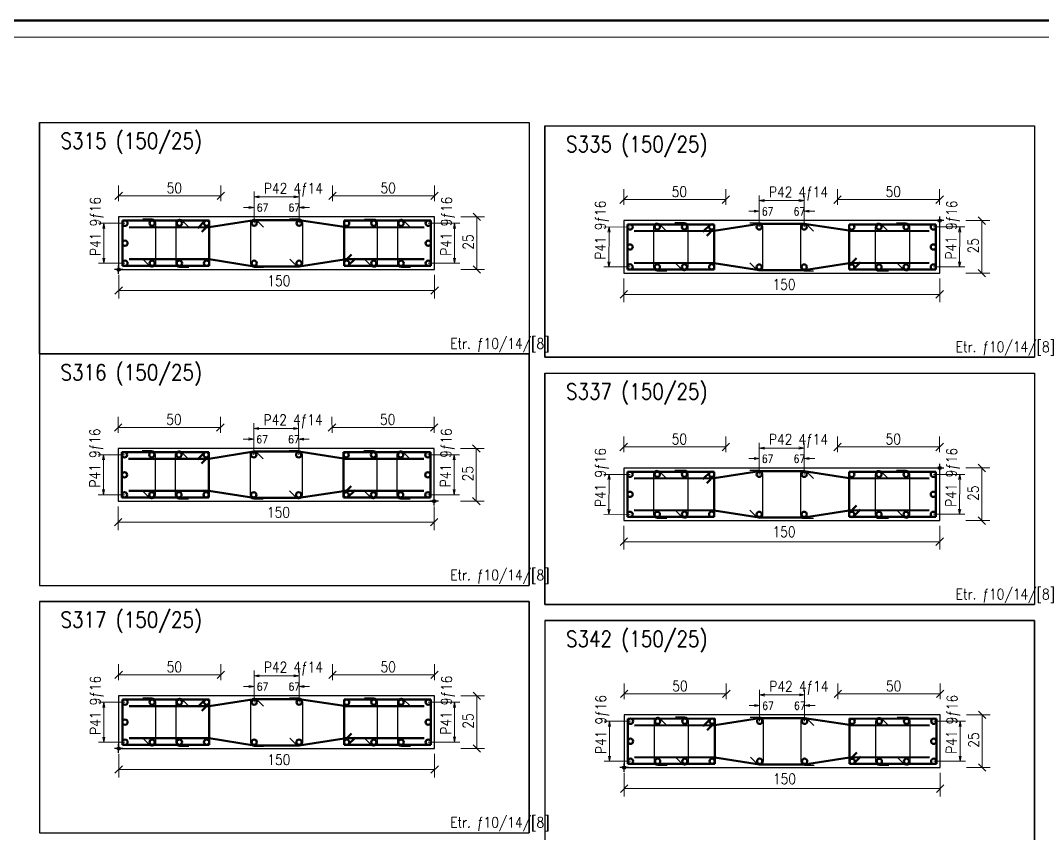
# Model space of a CAD drawing. Header units: millimetres. Extents: x 2394 to 8097, y 408 to 7762.
# Drawn here: x 4065 to 6006, y 6217 to 7762 of the extents above; entities that cross this region are included whole.
import ezdxf

# ---------------------------------------------------------------- set-up
doc = ezdxf.new("R2010")
doc.units = ezdxf.units.MM
for name, color, linetype, lineweight in [('COLUMN_DET3', 2, 'Continuous', 30), ('COLUMN_DET4', 4, 'Continuous', 50), ('DETAIL', 8, 'Continuous', 30), ('DIM_LAY', 8, 'Continuous', 20), ('REBAR2', 1, 'Continuous', 20), ('REBAR3', 2, 'Continuous', 30), ('TABLE2', 1, 'Continuous', 20), ('TABLE4', 3, 'Continuous', 50), ('TIE_BAR', 6, 'Continuous', 30)]:
    doc.layers.add(name, color=color, linetype=linetype, lineweight=lineweight)
doc.layers.add('Kolon', color=7, linetype='Continuous')
doc.styles.add('stastyle', font='')
doc.styles.get('stastyle').set_extended_font_data('RomanSTA')

msp = doc.modelspace()

# ---------------------------------------------------------------- linework, layer by layer
at = {"layer": 'COLUMN_DET3', "color": 2}
for p, q in [((4251.74, 7388.59), (4251.74, 7288.59)), ((4851.75, 7388.59), (4251.74, 7388.59)), ((4851.75, 7288.59), (4851.75, 7388.59)), ((5210.94, 7381.48), (5210.94, 7281.48)), ((5810.95, 7381.48), (5210.94, 7381.48)), ((5818.95, 7381.48), (5802.95, 7381.48)), ((5810.95, 7373.48), (5810.95, 7389.48)), ((5810.95, 7281.48), (5810.95, 7381.48)), ((4259.75, 7288.59), (4243.75, 7288.59)), ((4251.74, 7288.59), (4851.75, 7288.59)), ((4251.75, 7280.59), (4251.75, 7296.59)), ((5210.94, 7281.48), (5810.95, 7281.48)), ((4250.95, 6948.59), (4250.95, 6848.59)), ((4850.95, 6948.59), (4250.95, 6948.59)), ((4850.95, 6848.59), (4850.95, 6948.59)), ((5210.94, 6911.48), (5210.94, 6811.48)), ((5810.95, 6911.48), (5210.94, 6911.48)), ((5818.95, 6911.48), (5802.95, 6911.48)), ((5810.95, 6903.48), (5810.95, 6919.48)), ((5810.95, 6811.48), (5810.95, 6911.48)), ((4850.95, 6840.59), (4850.95, 6856.59)), ((4250.95, 6848.59), (4850.95, 6848.59)), ((4858.95, 6848.59), (4842.95, 6848.59)), ((5210.94, 6811.48), (5810.95, 6811.48)), ((4251.75, 6478.59), (4251.75, 6378.59)), ((4851.75, 6478.59), (4251.75, 6478.59)), ((4851.75, 6378.59), (4851.75, 6478.59)), ((5211.74, 6442.28), (5211.74, 6342.28)), ((5811.74, 6442.28), (5211.74, 6442.28)), ((5811.74, 6342.28), (5811.74, 6442.28)), ((4251.75, 6370.59), (4251.75, 6386.59)), ((4259.75, 6378.59), (4243.75, 6378.59)), ((4251.75, 6378.59), (4851.75, 6378.59)), ((5211.75, 6334.28), (5211.75, 6350.28)), ((5219.75, 6342.28), (5203.75, 6342.28)), ((5211.74, 6342.28), (5811.74, 6342.28))]:
    msp.add_line(p, q, dxfattribs=at)
for centre in [(5810.95, 7381.48), (4251.75, 7288.59), (5810.95, 6911.48), (4850.95, 6848.59), (4251.75, 6378.59), (5211.75, 6342.28)]:
    msp.add_circle(centre, 3, dxfattribs=at)
at = {"layer": 'COLUMN_DET4', "color": 4}
for p, q in [((4258.82, 7381.53), (4423.75, 7381.59)), ((4258.82, 7381.53), (4258.83, 7295.65)), ((4416.25, 7381.59), (4402.1, 7367.45)), ((4423.75, 7381.59), (4423.75, 7295.59)), ((4423.76, 7369.09), (4509.07, 7382.59)), ((4509.07, 7382.59), (4594.41, 7382.59)), ((4594.41, 7382.59), (4679.76, 7369.59)), ((4679.75, 7381.59), (4679.75, 7295.59)), ((4844.68, 7381.52), (4679.75, 7381.59)), ((4844.68, 7381.52), (4844.67, 7295.66)), ((4271.55, 7368.8), (4423.76, 7369.09)), ((4423.75, 7374.09), (4409.6, 7359.95)), ((4679.76, 7369.09), (4831.95, 7368.79)), ((5218.02, 7374.41), (5382.94, 7374.48)), ((5218.02, 7374.41), (5218.03, 7288.54)), ((5230.75, 7361.69), (5382.95, 7361.98)), ((5375.45, 7374.48), (5361.3, 7360.34)), ((5382.94, 7366.98), (5368.8, 7352.84)), ((5382.94, 7374.48), (5382.94, 7288.48)), ((5382.95, 7361.98), (5468.27, 7375.48)), ((5468.27, 7375.48), (5553.61, 7375.48)), ((5553.61, 7375.48), (5638.95, 7362.48)), ((5638.95, 7374.48), (5638.95, 7288.48)), ((5803.88, 7374.41), (5638.95, 7374.48)), ((5638.95, 7361.98), (5791.15, 7361.68)), ((5803.88, 7374.41), (5803.87, 7288.55)), ((4271.59, 7308.35), (4423.72, 7308.09)), ((4423.72, 7308.09), (4509.07, 7294.59)), ((4594.41, 7294.59), (4679.72, 7307.59)), ((4679.72, 7308.09), (4831.95, 7308.39)), ((4679.75, 7303.09), (4693.89, 7317.24)), ((4687.25, 7295.59), (4701.39, 7309.73)), ((5230.79, 7301.24), (5382.91, 7300.98)), ((5382.91, 7300.98), (5468.27, 7287.48)), ((5553.61, 7287.48), (5638.92, 7300.48)), ((5638.92, 7300.98), (5791.15, 7301.28)), ((5638.95, 7295.98), (5653.09, 7310.13)), ((5646.44, 7288.48), (5660.59, 7302.63)), ((4258.83, 7295.65), (4423.75, 7295.59)), ((4509.07, 7294.59), (4594.41, 7294.59)), ((4844.67, 7295.66), (4679.75, 7295.59)), ((5218.03, 7288.54), (5382.94, 7288.48)), ((5468.27, 7287.48), (5553.61, 7287.48)), ((5803.87, 7288.55), (5638.95, 7288.48)), ((4258.02, 6941.52), (4422.95, 6941.59)), ((4258.02, 6941.52), (4258.03, 6855.65)), ((4415.45, 6941.59), (4401.3, 6927.45)), ((4422.95, 6934.09), (4408.8, 6919.95)), ((4422.95, 6929.09), (4508.27, 6942.59)), ((4422.95, 6941.59), (4422.95, 6855.59)), ((4508.27, 6942.59), (4593.61, 6942.59)), ((4593.61, 6942.59), (4678.95, 6929.59)), ((4678.94, 6941.59), (4678.94, 6855.59)), ((4843.88, 6941.52), (4678.94, 6941.59)), ((4843.88, 6941.52), (4843.87, 6855.66)), ((4270.75, 6928.8), (4422.95, 6929.09)), ((4678.95, 6929.09), (4831.15, 6928.79)), ((5218.02, 6904.42), (5382.94, 6904.48)), ((5218.02, 6904.42), (5218.03, 6818.54)), ((5230.75, 6891.69), (5382.95, 6891.98)), ((5375.45, 6904.48), (5361.3, 6890.34)), ((5382.94, 6896.98), (5368.8, 6882.84)), ((5382.94, 6904.48), (5382.94, 6818.48)), ((5382.95, 6891.98), (5468.27, 6905.48)), ((5468.27, 6905.48), (5553.61, 6905.48)), ((5553.61, 6905.48), (5638.95, 6892.48)), ((5638.95, 6904.48), (5638.95, 6818.48)), ((5803.88, 6904.41), (5638.95, 6904.48)), ((5638.95, 6891.98), (5791.15, 6891.68)), ((5803.88, 6904.41), (5803.87, 6818.56)), ((4678.94, 6863.09), (4693.09, 6877.23)), ((4258.03, 6855.65), (4422.95, 6855.59)), ((4270.79, 6868.35), (4422.92, 6868.09)), ((4422.92, 6868.09), (4508.27, 6854.59)), ((4508.27, 6854.59), (4593.61, 6854.59)), ((4593.61, 6854.59), (4678.92, 6867.59)), ((4678.91, 6868.09), (4831.15, 6868.39)), ((4843.87, 6855.66), (4678.94, 6855.59)), ((4686.44, 6855.59), (4700.59, 6869.73)), ((5638.95, 6825.98), (5653.09, 6840.13)), ((5218.03, 6818.54), (5382.94, 6818.48)), ((5230.79, 6831.24), (5382.91, 6830.98)), ((5382.91, 6830.98), (5468.27, 6817.48)), ((5468.27, 6817.48), (5553.61, 6817.48)), ((5553.61, 6817.48), (5638.92, 6830.48)), ((5638.92, 6830.98), (5791.15, 6831.28)), ((5803.87, 6818.56), (5638.95, 6818.48)), ((5646.44, 6818.48), (5660.59, 6832.63)), ((4258.82, 6471.52), (4423.75, 6471.59)), ((4258.82, 6471.52), (4258.83, 6385.65)), ((4416.25, 6471.59), (4402.1, 6457.45)), ((4423.75, 6464.09), (4409.6, 6449.95)), ((4423.75, 6471.59), (4423.75, 6385.59)), ((4423.76, 6459.09), (4509.07, 6472.59)), ((4509.07, 6472.59), (4594.41, 6472.59)), ((4594.41, 6472.59), (4679.76, 6459.59)), ((4679.75, 6471.59), (4679.75, 6385.59)), ((4844.68, 6471.52), (4679.75, 6471.59)), ((4844.68, 6471.52), (4844.68, 6385.66)), ((4271.55, 6458.8), (4423.76, 6459.09)), ((4679.76, 6459.09), (4831.95, 6458.79)), ((5218.82, 6435.22), (5383.74, 6435.28)), ((5218.82, 6435.22), (5218.83, 6349.34)), ((5376.25, 6435.28), (5362.1, 6421.14)), ((5383.74, 6427.78), (5369.6, 6413.64)), ((5383.74, 6435.28), (5383.74, 6349.28)), ((5383.75, 6422.78), (5469.07, 6436.28)), ((5469.07, 6436.28), (5554.41, 6436.28)), ((5554.41, 6436.28), (5639.76, 6423.28)), ((5639.75, 6435.28), (5639.75, 6349.28)), ((5804.67, 6435.21), (5639.75, 6435.28)), ((5804.67, 6435.21), (5804.67, 6349.35)), ((4679.75, 6393.09), (4693.89, 6407.23)), ((5231.55, 6422.49), (5383.75, 6422.78)), ((5639.76, 6422.78), (5791.95, 6422.48)), ((4271.59, 6398.35), (4423.72, 6398.09)), ((4423.72, 6398.09), (4509.07, 6384.59)), ((4594.41, 6384.59), (4679.72, 6397.59)), ((4679.72, 6398.09), (4831.95, 6398.39)), ((4687.25, 6385.59), (4701.39, 6399.73)), ((4258.83, 6385.65), (4423.75, 6385.59)), ((4509.07, 6384.59), (4594.41, 6384.59)), ((4844.68, 6385.66), (4679.75, 6385.59)), ((5639.75, 6356.78), (5653.89, 6370.93)), ((5218.83, 6349.34), (5383.74, 6349.28)), ((5231.59, 6362.04), (5383.71, 6361.78)), ((5383.71, 6361.78), (5469.07, 6348.28)), ((5469.07, 6348.28), (5554.41, 6348.28)), ((5554.41, 6348.28), (5639.72, 6361.28)), ((5639.72, 6361.78), (5791.94, 6362.08)), ((5804.67, 6349.35), (5639.75, 6349.28)), ((5647.25, 6349.28), (5661.39, 6363.43))]:
    msp.add_line(p, q, dxfattribs=at)
for centre in [(4263.77, 7376.57), (4315.43, 7376.61), (4367.1, 7376.66), (4418.77, 7376.7), (4509.09, 7376.59), (4594.42, 7376.59), (4684.73, 7376.44), (4736.4, 7376.49), (4788.06, 7376.53), (4839.73, 7376.57), (5222.97, 7369.46), (5274.63, 7369.51), (5326.3, 7369.55), (5377.97, 7369.59), (5468.29, 7369.48), (5553.62, 7369.48), (5643.93, 7369.33), (5695.6, 7369.38), (5747.26, 7369.42), (5798.93, 7369.46), (4263.76, 7338.6), (4839.73, 7338.59), (5222.96, 7331.49), (5798.93, 7331.48), (4263.76, 7300.62), (4315.43, 7300.66), (4367.09, 7300.7), (4418.76, 7300.74), (4509.07, 7300.59), (4594.4, 7300.59), (4684.72, 7300.49), (4736.39, 7300.53), (4788.06, 7300.57), (4839.72, 7300.61), (5222.96, 7293.51), (5274.63, 7293.55), (5326.29, 7293.59), (5377.96, 7293.63), (5468.27, 7293.48), (5553.6, 7293.48), (5643.92, 7293.38), (5695.59, 7293.42), (5747.26, 7293.46), (5798.92, 7293.5), (4262.97, 6936.57), (4314.64, 6936.61), (4366.3, 6936.66), (4417.97, 6936.7), (4508.29, 6936.59), (4593.62, 6936.59), (4683.93, 6936.44), (4735.6, 6936.48), (4787.26, 6936.53), (4838.93, 6936.57), (4262.96, 6898.6), (4838.93, 6898.59), (5222.97, 6899.47), (5274.63, 6899.51), (5326.3, 6899.55), (5377.97, 6899.59), (5468.29, 6899.48), (5553.62, 6899.48), (5643.93, 6899.34), (5695.6, 6899.38), (5747.26, 6899.42), (5798.93, 6899.46), (4262.96, 6860.62), (4314.63, 6860.66), (4366.29, 6860.7), (4417.96, 6860.74), (4508.27, 6860.59), (4593.6, 6860.59), (4683.92, 6860.49), (4735.59, 6860.53), (4787.26, 6860.57), (4838.92, 6860.61), (5222.96, 6861.49), (5798.93, 6861.48), (5222.96, 6823.51), (5274.63, 6823.55), (5326.29, 6823.59), (5377.96, 6823.63), (5468.27, 6823.48), (5553.6, 6823.48), (5643.92, 6823.38), (5695.59, 6823.42), (5747.26, 6823.46), (5798.92, 6823.5), (4263.77, 6466.57), (4315.44, 6466.61), (4367.1, 6466.66), (4418.77, 6466.7), (4509.09, 6466.59), (4594.42, 6466.59), (4684.73, 6466.44), (4736.4, 6466.48), (4788.06, 6466.53), (4839.73, 6466.57), (4263.77, 6428.6), (4839.73, 6428.59), (5223.77, 6430.26), (5275.43, 6430.31), (5327.1, 6430.35), (5378.77, 6430.39), (5469.09, 6430.28), (5554.42, 6430.28), (5644.73, 6430.13), (5696.39, 6430.18), (5748.06, 6430.22), (5799.73, 6430.26), (4263.76, 6390.62), (4315.43, 6390.66), (4367.1, 6390.7), (4418.76, 6390.74), (4509.07, 6390.59), (4594.4, 6390.59), (4684.72, 6390.49), (4736.39, 6390.53), (4788.06, 6390.57), (4839.72, 6390.61), (5223.76, 6392.29), (5799.72, 6392.28), (5223.76, 6354.31), (5275.43, 6354.35), (5327.09, 6354.39), (5378.76, 6354.43), (5469.07, 6354.28), (5554.4, 6354.28), (5644.72, 6354.18), (5696.39, 6354.22), (5748.05, 6354.26), (5799.72, 6354.3)]:
    msp.add_circle(centre, 5, dxfattribs=at)
at = {"layer": 'DETAIL'}
for p, q in [((4101.35, 7568.19), (5031.35, 7568.19)), ((4101.35, 7568.19), (4101.35, 7128.19)), ((5031.35, 7568.19), (5031.35, 7128.19)), ((5061.35, 7561.88), (5991.35, 7561.88)), ((5061.35, 7561.88), (5061.35, 7121.88)), ((5061.35, 7561.88), (5991.35, 7561.88)), ((5061.35, 7561.88), (5061.35, 7121.88)), ((5991.35, 7561.88), (5991.35, 7121.88)), ((5991.35, 7561.88), (5991.35, 7121.88)), ((4101.35, 7128.19), (5031.35, 7128.19)), ((4101.35, 7128.19), (5031.35, 7128.19)), ((4101.35, 7128.19), (4101.35, 6688.19)), ((5031.35, 7128.19), (5031.35, 6688.19)), ((5061.35, 7121.88), (5991.35, 7121.88)), ((5061.35, 7091.88), (5991.35, 7091.88)), ((5061.35, 7091.88), (5061.35, 6651.88)), ((5991.35, 7091.88), (5991.35, 6651.88)), ((4101.35, 6688.19), (5031.35, 6688.19)), ((4101.35, 6658.19), (5031.35, 6658.19)), ((4101.35, 6658.19), (4101.35, 6218.19)), ((5031.35, 6658.19), (5031.35, 6218.19)), ((5061.35, 6651.88), (5991.35, 6651.88)), ((5061.35, 6621.88), (5991.35, 6621.88)), ((5061.35, 6621.88), (5061.35, 6181.88)), ((5991.35, 6621.88), (5991.35, 6181.88)), ((4101.35, 6218.19), (5031.35, 6218.19))]:
    msp.add_line(p, q, dxfattribs=at)
at = {"layer": 'DIM_LAY', "color": 8}
for p, q in [((4244.65, 7421.51), (4258.77, 7435.68)), ((4251.72, 7418.59), (4251.7, 7448.59)), ((4438.65, 7421.51), (4452.77, 7435.68)), ((4445.72, 7418.59), (4445.71, 7448.59)), ((4650.65, 7421.51), (4664.77, 7435.68)), ((4657.72, 7418.59), (4657.71, 7448.59)), ((4844.65, 7421.51), (4858.77, 7435.68)), ((4851.72, 7418.59), (4851.71, 7448.59)), ((5210.92, 7411.48), (5210.9, 7441.48)), ((5404.92, 7411.48), (5404.9, 7441.48)), ((5616.92, 7411.48), (5616.9, 7441.48)), ((5810.92, 7411.48), (5810.9, 7441.48)), ((4251.71, 7428.59), (4445.71, 7428.59)), ((4657.71, 7428.59), (4851.71, 7428.59)), ((5203.85, 7414.4), (5217.97, 7428.57)), ((5210.91, 7421.48), (5404.91, 7421.48)), ((5397.85, 7414.4), (5411.97, 7428.57)), ((5609.85, 7414.4), (5623.97, 7428.57)), ((5616.91, 7421.48), (5810.91, 7421.48)), ((5803.85, 7414.4), (5817.97, 7428.57)), ((4250.92, 6978.59), (4250.9, 7008.59)), ((4444.92, 6978.59), (4444.9, 7008.59)), ((4656.92, 6978.59), (4656.9, 7008.59)), ((4850.92, 6978.59), (4850.91, 7008.59)), ((4243.85, 6981.51), (4257.97, 6995.68)), ((4250.91, 6988.59), (4444.91, 6988.59)), ((4437.85, 6981.51), (4451.97, 6995.68)), ((4649.85, 6981.51), (4663.97, 6995.68)), ((4656.91, 6988.59), (4850.91, 6988.59)), ((4843.85, 6981.51), (4857.97, 6995.68)), ((5210.92, 6941.48), (5210.9, 6971.48)), ((5404.92, 6941.48), (5404.9, 6971.48)), ((5616.92, 6941.48), (5616.9, 6971.48)), ((5810.92, 6941.48), (5810.9, 6971.48)), ((5203.85, 6944.4), (5217.97, 6958.57)), ((5210.91, 6951.48), (5404.91, 6951.48)), ((5397.85, 6944.4), (5411.97, 6958.57)), ((5609.85, 6944.4), (5623.97, 6958.57)), ((5616.91, 6951.48), (5810.91, 6951.48)), ((5803.85, 6944.4), (5817.97, 6958.57)), ((4244.65, 6511.51), (4258.77, 6525.68)), ((4251.72, 6508.59), (4251.71, 6538.59)), ((4438.65, 6511.51), (4452.77, 6525.68)), ((4445.72, 6508.59), (4445.71, 6538.59)), ((4650.65, 6511.51), (4664.77, 6525.68)), ((4657.72, 6508.59), (4657.71, 6538.59)), ((4844.65, 6511.51), (4858.77, 6525.68)), ((4851.72, 6508.59), (4851.71, 6538.59)), ((4251.71, 6518.59), (4445.71, 6518.59)), ((4657.71, 6518.59), (4851.71, 6518.59)), ((5204.65, 6475.2), (5218.77, 6489.37)), ((5211.72, 6472.28), (5211.7, 6502.28)), ((5398.65, 6475.2), (5412.77, 6489.37)), ((5405.72, 6472.28), (5405.7, 6502.28)), ((5610.65, 6475.2), (5624.77, 6489.37)), ((5617.72, 6472.28), (5617.71, 6502.28)), ((5804.65, 6475.2), (5818.77, 6489.37)), ((5811.72, 6472.28), (5811.7, 6502.28)), ((5211.71, 6482.28), (5405.71, 6482.28)), ((5617.71, 6482.28), (5811.71, 6482.28))]:
    msp.add_line(p, q, dxfattribs=at)
at = {"layer": 'DIM_LAY'}
for p, q in [((4938.82, 7381.59), (4924.69, 7395.74)), ((4946.75, 7388.66), (4901.75, 7388.66)), ((4931.75, 7288.66), (4931.75, 7388.66)), ((5905.95, 7381.55), (5860.95, 7381.55)), ((5898.02, 7374.48), (5883.89, 7388.63)), ((5890.95, 7281.55), (5890.95, 7381.55)), ((4946.75, 7288.66), (4901.75, 7288.66)), ((4938.82, 7281.59), (4924.69, 7295.74)), ((5905.95, 7281.55), (5860.95, 7281.55)), ((5898.02, 7274.48), (5883.89, 7288.63)), ((4251.78, 7233.59), (4251.78, 7278.59)), ((4851.78, 7233.59), (4851.78, 7278.59)), ((5210.98, 7226.48), (5210.98, 7271.48)), ((5810.98, 7226.48), (5810.98, 7271.48)), ((4244.71, 7241.52), (4258.86, 7255.65)), ((4251.78, 7248.59), (4851.78, 7248.59)), ((4844.71, 7241.52), (4858.86, 7255.65)), ((5203.91, 7234.41), (5218.06, 7248.54)), ((5210.98, 7241.48), (5810.98, 7241.48)), ((5803.91, 7234.41), (5818.06, 7248.54)), ((4938.02, 6941.59), (4923.89, 6955.74)), ((4945.95, 6948.66), (4900.95, 6948.66)), ((4930.95, 6848.66), (4930.95, 6948.66)), ((5905.95, 6911.55), (5860.95, 6911.55)), ((5898.02, 6904.48), (5883.89, 6918.63)), ((5890.95, 6811.55), (5890.95, 6911.55)), ((4938.02, 6841.59), (4923.89, 6855.74)), ((4250.98, 6793.59), (4250.98, 6838.59)), ((4850.98, 6793.59), (4850.98, 6838.59)), ((4945.95, 6848.66), (4900.95, 6848.66)), ((4243.91, 6801.52), (4258.06, 6815.65)), ((4843.91, 6801.52), (4858.06, 6815.65)), ((5898.02, 6804.48), (5883.89, 6818.63)), ((4250.98, 6808.59), (4850.98, 6808.59)), ((5210.98, 6756.48), (5210.98, 6801.48)), ((5810.98, 6756.48), (5810.98, 6801.48)), ((5905.95, 6811.55), (5860.95, 6811.55)), ((5203.91, 6764.41), (5218.06, 6778.54)), ((5803.91, 6764.41), (5818.06, 6778.54)), ((5210.98, 6771.48), (5810.98, 6771.48)), ((4938.82, 6471.59), (4924.69, 6485.74)), ((4946.75, 6478.66), (4901.75, 6478.66)), ((4931.75, 6378.66), (4931.75, 6478.66)), ((5898.82, 6435.28), (5884.69, 6449.43)), ((5906.74, 6442.35), (5861.74, 6442.35)), ((5891.74, 6342.35), (5891.74, 6442.35)), ((4251.78, 6323.59), (4251.78, 6368.59)), ((4851.78, 6323.59), (4851.78, 6368.59)), ((4946.75, 6378.66), (4901.75, 6378.66)), ((4938.82, 6371.59), (4924.69, 6385.74)), ((5898.82, 6335.28), (5884.69, 6349.43)), ((4244.71, 6331.52), (4258.87, 6345.65)), ((4251.78, 6338.59), (4851.78, 6338.59)), ((4844.71, 6331.52), (4858.86, 6345.65)), ((5211.78, 6287.28), (5211.78, 6332.28)), ((5811.78, 6287.28), (5811.78, 6332.28)), ((5906.74, 6342.35), (5861.74, 6342.35)), ((5204.71, 6295.21), (5218.86, 6309.34)), ((5804.71, 6295.21), (5818.86, 6309.34)), ((5211.78, 6302.28), (5811.78, 6302.28))]:
    msp.add_line(p, q, dxfattribs=at)
at = {"layer": 'Kolon'}
for points in [[(4101.35, 7568.19), (5031.35, 7568.19), (5031.35, 7128.19), (4101.35, 7128.19)], [(5061.35, 7561.88), (5991.35, 7561.88), (5991.35, 7121.88), (5061.35, 7121.88)], [(5031.35, 7128.19), (4101.35, 7128.19), (4101.35, 6688.19), (5031.35, 6688.19)], [(5061.35, 7091.88), (5991.35, 7091.88), (5991.35, 6651.88), (5061.35, 6651.88)], [(5031.35, 6658.19), (4101.35, 6658.19), (4101.35, 6218.19), (5031.35, 6218.19)], [(5991.35, 6621.88), (5061.35, 6621.88), (5061.35, 6181.88), (5991.35, 6181.88)]]:
    msp.add_lwpolyline(points, close=True, dxfattribs=at)
at = {"layer": 'REBAR2', "color": 1}
for p, q in [((4509.09, 7376.59), (4509.07, 7436.59)), ((4594.42, 7376.59), (4594.4, 7436.59)), ((4509.07, 7426.59), (4518.89, 7428.5)), ((4509.07, 7426.59), (4594.4, 7426.59)), ((4509.07, 7426.59), (4518.87, 7424.6)), ((4594.4, 7426.59), (4584.6, 7428.54)), ((4594.4, 7426.59), (4584.6, 7424.64)), ((5468.29, 7369.48), (5468.26, 7429.48)), ((5468.27, 7419.48), (5478.08, 7421.39)), ((5468.27, 7419.48), (5553.6, 7419.48)), ((5468.27, 7419.48), (5478.07, 7417.49)), ((5553.6, 7419.48), (5543.79, 7421.43)), ((5553.6, 7419.48), (5543.79, 7417.53)), ((5553.62, 7369.48), (5553.6, 7429.48)), ((4509.07, 7406.59), (4489.07, 7406.59)), ((4509.07, 7406.59), (4499.26, 7408.55)), ((4509.07, 7406.59), (4499.26, 7404.64)), ((4594.4, 7406.59), (4604.22, 7408.5)), ((4594.4, 7406.59), (4604.2, 7404.6)), ((4594.4, 7406.59), (4614.4, 7406.59)), ((5468.27, 7399.48), (5448.27, 7399.48)), ((5468.27, 7399.48), (5458.46, 7401.43)), ((5468.27, 7399.48), (5458.46, 7397.53)), ((5553.6, 7399.48), (5563.42, 7401.39)), ((5553.6, 7399.48), (5563.4, 7397.49)), ((5553.6, 7399.48), (5573.6, 7399.48)), ((4263.77, 7376.57), (4213.77, 7376.56)), ((4223.77, 7376.56), (4221.82, 7366.75)), ((4223.76, 7300.6), (4223.77, 7376.56)), ((4223.77, 7376.56), (4225.72, 7366.75)), ((4839.73, 7376.57), (4899.73, 7376.59)), ((4889.73, 7376.59), (4887.74, 7366.79)), ((4889.73, 7376.59), (4889.72, 7300.63)), ((4889.73, 7376.59), (4891.64, 7366.77)), ((5222.97, 7369.46), (5172.97, 7369.44)), ((5182.97, 7369.45), (5181.02, 7359.64)), ((5182.96, 7293.49), (5182.97, 7369.45)), ((5182.97, 7369.45), (5184.92, 7359.64)), ((5798.93, 7369.46), (5858.93, 7369.48)), ((5848.93, 7369.48), (5846.94, 7359.68)), ((5848.93, 7369.48), (5848.92, 7293.52)), ((5848.93, 7369.48), (5850.84, 7359.66)), ((4263.76, 7300.62), (4213.76, 7300.6)), ((4223.76, 7300.6), (4221.85, 7310.42)), ((4223.76, 7300.6), (4225.75, 7310.4)), ((4839.72, 7300.61), (4899.72, 7300.63)), ((4889.72, 7300.63), (4887.77, 7310.44)), ((4889.72, 7300.63), (4891.67, 7310.44)), ((5182.96, 7293.49), (5181.05, 7303.31)), ((5182.96, 7293.49), (5184.95, 7303.29)), ((5848.92, 7293.52), (5846.97, 7303.33)), ((5848.92, 7293.52), (5850.87, 7303.33)), ((5222.96, 7293.51), (5172.96, 7293.49)), ((5798.92, 7293.5), (5858.92, 7293.52)), ((4508.29, 6936.59), (4508.26, 6996.59)), ((4508.27, 6986.59), (4518.08, 6988.5)), ((4593.6, 6986.59), (4583.79, 6988.54)), ((4593.62, 6936.59), (4593.6, 6996.59)), ((4508.27, 6986.59), (4593.6, 6986.59)), ((4508.27, 6986.59), (4518.07, 6984.6)), ((4593.6, 6986.59), (4583.79, 6984.64)), ((4508.27, 6966.59), (4488.27, 6966.59)), ((4508.27, 6966.59), (4498.46, 6968.54)), ((4508.27, 6966.59), (4498.46, 6964.64)), ((4593.6, 6966.59), (4603.42, 6968.5)), ((4593.6, 6966.59), (4603.4, 6964.6)), ((4593.6, 6966.59), (4613.6, 6966.59)), ((5468.29, 6899.48), (5468.26, 6959.48)), ((5468.27, 6949.48), (5478.08, 6951.39)), ((5468.27, 6949.48), (5553.6, 6949.48)), ((5468.27, 6949.48), (5478.07, 6947.49)), ((5553.6, 6949.48), (5543.79, 6951.44)), ((5553.6, 6949.48), (5543.79, 6947.53)), ((5553.62, 6899.48), (5553.6, 6959.48)), ((4262.97, 6936.57), (4212.97, 6936.55)), ((4222.97, 6936.56), (4221.02, 6926.75)), ((4222.96, 6860.6), (4222.97, 6936.56)), ((4222.97, 6936.56), (4224.92, 6926.75)), ((4838.93, 6936.57), (4898.93, 6936.59)), ((4888.93, 6936.59), (4886.94, 6926.79)), ((4888.93, 6936.59), (4888.92, 6860.63)), ((4888.93, 6936.59), (4890.84, 6926.77)), ((5468.27, 6929.48), (5458.46, 6931.44)), ((5553.6, 6929.48), (5563.42, 6931.39)), ((5468.27, 6929.48), (5448.27, 6929.48)), ((5468.27, 6929.48), (5458.46, 6927.53)), ((5553.6, 6929.48), (5563.4, 6927.49)), ((5553.6, 6929.48), (5573.6, 6929.48)), ((5222.97, 6899.47), (5172.97, 6899.45)), ((5182.97, 6899.45), (5181.02, 6889.64)), ((5182.96, 6823.49), (5182.97, 6899.45)), ((5182.97, 6899.45), (5184.92, 6889.64)), ((5798.93, 6899.46), (5858.93, 6899.48)), ((5848.93, 6899.48), (5846.94, 6889.68)), ((5848.93, 6899.48), (5848.92, 6823.52)), ((5848.93, 6899.48), (5850.84, 6889.66)), ((4262.96, 6860.62), (4212.96, 6860.6)), ((4222.96, 6860.6), (4221.05, 6870.42)), ((4222.96, 6860.6), (4224.96, 6870.4)), ((4838.92, 6860.61), (4898.92, 6860.63)), ((4888.92, 6860.63), (4886.97, 6870.44)), ((4888.92, 6860.63), (4890.87, 6870.44)), ((5182.96, 6823.49), (5181.05, 6833.31)), ((5182.96, 6823.49), (5184.95, 6833.29)), ((5848.92, 6823.52), (5846.97, 6833.33)), ((5848.92, 6823.52), (5850.87, 6833.33)), ((5222.96, 6823.51), (5172.96, 6823.49)), ((5798.92, 6823.5), (5858.92, 6823.53)), ((4509.09, 6466.59), (4509.07, 6526.59)), ((4594.42, 6466.59), (4594.4, 6526.59)), ((4509.07, 6516.59), (4518.89, 6518.5)), ((4509.07, 6516.59), (4594.4, 6516.59)), ((4509.07, 6516.59), (4518.87, 6514.6)), ((4594.4, 6516.59), (4584.6, 6518.54)), ((4594.4, 6516.59), (4584.6, 6514.64)), ((4509.07, 6496.59), (4489.07, 6496.59)), ((4509.07, 6496.59), (4499.26, 6498.54)), ((4509.07, 6496.59), (4499.26, 6494.64)), ((4594.4, 6496.59), (4604.22, 6498.5)), ((4594.4, 6496.59), (4604.2, 6494.6)), ((4594.4, 6496.59), (4614.4, 6496.59)), ((5469.09, 6430.28), (5469.06, 6490.28)), ((5554.42, 6430.28), (5554.4, 6490.28)), ((4263.77, 6466.57), (4213.77, 6466.55)), ((4223.77, 6466.56), (4221.82, 6456.75)), ((4223.76, 6390.6), (4223.77, 6466.56)), ((4223.77, 6466.56), (4225.72, 6456.75)), ((4839.73, 6466.57), (4899.73, 6466.59)), ((4889.73, 6466.59), (4887.74, 6456.79)), ((4889.73, 6466.59), (4889.72, 6390.63)), ((4889.73, 6466.59), (4891.64, 6456.77)), ((5469.07, 6480.28), (5478.88, 6482.19)), ((5469.07, 6480.28), (5554.4, 6480.28)), ((5469.07, 6480.28), (5478.87, 6478.29)), ((5554.4, 6480.28), (5544.6, 6482.24)), ((5554.4, 6480.28), (5544.6, 6478.33)), ((5469.07, 6460.28), (5449.07, 6460.28)), ((5469.07, 6460.28), (5459.26, 6462.24)), ((5469.07, 6460.28), (5459.26, 6458.33)), ((5554.4, 6460.28), (5564.22, 6462.19)), ((5554.4, 6460.28), (5564.2, 6458.29)), ((5554.4, 6460.28), (5574.4, 6460.28)), ((5223.77, 6430.26), (5173.77, 6430.25)), ((5183.77, 6430.25), (5181.82, 6420.44)), ((5183.76, 6354.29), (5183.77, 6430.25)), ((5183.77, 6430.25), (5185.72, 6420.44)), ((5799.73, 6430.26), (5859.73, 6430.28)), ((5849.73, 6430.28), (5847.73, 6420.48)), ((5849.73, 6430.28), (5849.72, 6354.32)), ((5849.73, 6430.28), (5851.64, 6420.46)), ((4263.76, 6390.62), (4213.76, 6390.6)), ((4223.76, 6390.6), (4221.85, 6400.42)), ((4223.76, 6390.6), (4225.76, 6400.4)), ((4839.72, 6390.61), (4899.72, 6390.63)), ((4889.72, 6390.63), (4887.77, 6400.44)), ((4889.72, 6390.63), (4891.67, 6400.44)), ((5223.76, 6354.31), (5173.76, 6354.29)), ((5183.76, 6354.29), (5181.85, 6364.11)), ((5183.76, 6354.29), (5185.75, 6364.09)), ((5799.72, 6354.3), (5859.72, 6354.32)), ((5849.72, 6354.32), (5847.77, 6364.13)), ((5849.72, 6354.32), (5851.67, 6364.13))]:
    msp.add_line(p, q, dxfattribs=at)
at = {"layer": 'TABLE2', "color": 1, "linetype": 'Continuous'}
msp.add_lwpolyline([(2425.68, 7729.93), (8065.32, 7729.93), (8065.32, 737.89), (2425.68, 737.89)], close=True, dxfattribs=at)
at = {"layer": 'TABLE4', "color": 3}
msp.add_lwpolyline([(2393.68, 7761.93), (8097.32, 7761.93), (8097.32, 705.89), (2393.68, 705.89)], close=True, dxfattribs=at)
at = {"layer": 'TIE_BAR', "color": 6}
for p, q in [((4315.44, 7384.11), (4297.44, 7384.12)), ((4322.43, 7300.66), (4322.43, 7376.61)), ((4360.1, 7376.66), (4360.09, 7300.7)), ((4372.05, 7381.61), (4384.78, 7368.87)), ((4502.09, 7376.59), (4502.07, 7300.59)), ((4514.04, 7381.54), (4526.77, 7368.81)), ((4594.42, 7384.09), (4576.42, 7384.1)), ((4601.4, 7300.59), (4601.42, 7376.59)), ((4736.4, 7383.98), (4718.4, 7383.99)), ((4743.39, 7300.53), (4743.4, 7376.48)), ((4781.06, 7376.53), (4781.06, 7300.57)), ((4793.01, 7381.48), (4805.74, 7368.74)), ((5326.3, 7377.05), (5308.3, 7377.05)), ((5468.29, 7376.98), (5450.29, 7376.99)), ((5747.26, 7376.92), (5729.26, 7376.92)), ((5267.63, 7369.51), (5267.63, 7293.55)), ((5279.59, 7374.45), (5292.31, 7361.72)), ((5333.29, 7293.59), (5333.3, 7369.55)), ((5475.27, 7293.48), (5475.29, 7369.48)), ((5546.62, 7369.48), (5546.6, 7293.48)), ((5558.57, 7374.43), (5571.3, 7361.7)), ((5688.6, 7369.38), (5688.59, 7293.42)), ((5700.55, 7374.32), (5713.27, 7361.59)), ((5754.26, 7293.46), (5754.26, 7369.42)), ((4310.48, 7295.71), (4297.75, 7308.44)), ((4589.45, 7295.64), (4576.73, 7308.37)), ((4731.44, 7295.58), (4718.71, 7308.31)), ((5321.34, 7288.64), (5308.62, 7301.37)), ((5463.32, 7288.53), (5450.59, 7301.26)), ((5742.3, 7288.51), (5729.58, 7301.24)), ((4367.09, 7293.2), (4385.09, 7293.2)), ((4509.07, 7293.09), (4527.07, 7293.09)), ((4788.05, 7293.07), (4806.05, 7293.07)), ((5274.63, 7286.05), (5292.63, 7286.05)), ((5553.6, 7285.98), (5571.6, 7285.98)), ((5695.59, 7285.92), (5713.59, 7285.92)), ((4314.64, 6944.11), (4296.64, 6944.12)), ((4321.63, 6860.66), (4321.63, 6936.61)), ((4359.3, 6936.66), (4359.29, 6860.7)), ((4371.25, 6941.6), (4383.98, 6928.88)), ((4501.29, 6936.59), (4501.27, 6860.59)), ((4513.24, 6941.54), (4525.96, 6928.81)), ((4593.62, 6944.09), (4575.62, 6944.1)), ((4600.6, 6860.59), (4600.62, 6936.59)), ((4735.6, 6943.98), (4717.6, 6943.99)), ((4742.59, 6860.53), (4742.6, 6936.48)), ((4780.26, 6936.53), (4780.26, 6860.57)), ((4792.21, 6941.47), (4804.94, 6928.74)), ((5267.63, 6899.51), (5267.63, 6823.55)), ((5279.59, 6904.45), (5292.31, 6891.72)), ((5326.3, 6907.05), (5308.3, 6907.05)), ((5333.29, 6823.59), (5333.3, 6899.55)), ((5468.29, 6906.98), (5450.29, 6906.99)), ((5475.27, 6823.48), (5475.29, 6899.48)), ((5546.62, 6899.49), (5546.6, 6823.48)), ((5558.57, 6904.43), (5571.3, 6891.7)), ((5688.6, 6899.38), (5688.59, 6823.42)), ((5700.55, 6904.32), (5713.27, 6891.59)), ((5747.26, 6906.92), (5729.26, 6906.92)), ((5754.26, 6823.46), (5754.26, 6899.42)), ((4309.68, 6855.71), (4296.95, 6868.44)), ((4366.29, 6853.2), (4384.29, 6853.2)), ((4508.27, 6853.09), (4526.27, 6853.09)), ((4588.65, 6855.64), (4575.93, 6868.37)), ((4730.64, 6855.58), (4717.91, 6868.31)), ((4787.25, 6853.07), (4805.25, 6853.07)), ((5274.63, 6816.05), (5292.63, 6816.05)), ((5321.34, 6818.64), (5308.62, 6831.37)), ((5463.32, 6818.54), (5450.59, 6831.27)), ((5553.6, 6815.98), (5571.6, 6815.98)), ((5695.59, 6815.92), (5713.59, 6815.92)), ((5742.3, 6818.51), (5729.58, 6831.24)), ((4315.44, 6474.11), (4297.44, 6474.12)), ((4322.43, 6390.66), (4322.44, 6466.61)), ((4360.1, 6466.66), (4360.1, 6390.7)), ((4372.05, 6471.6), (4384.78, 6458.88)), ((4502.09, 6466.59), (4502.07, 6390.59)), ((4514.04, 6471.54), (4526.77, 6458.81)), ((4594.42, 6474.09), (4576.42, 6474.1)), ((4601.4, 6390.59), (4601.42, 6466.59)), ((4736.4, 6473.98), (4718.4, 6473.99)), ((4743.39, 6390.53), (4743.4, 6466.48)), ((4781.06, 6466.53), (4781.06, 6390.57)), ((4793.01, 6471.47), (4805.74, 6458.74)), ((5268.43, 6430.31), (5268.43, 6354.35)), ((5280.39, 6435.25), (5293.11, 6422.52)), ((5327.1, 6437.85), (5309.1, 6437.85)), ((5334.09, 6354.39), (5334.1, 6430.35)), ((5469.09, 6437.78), (5451.09, 6437.79)), ((5476.07, 6354.28), (5476.09, 6430.28)), ((5547.42, 6430.28), (5547.4, 6354.28)), ((5559.37, 6435.23), (5572.1, 6422.5)), ((5689.39, 6430.18), (5689.39, 6354.22)), ((5701.35, 6435.12), (5714.07, 6422.39)), ((5748.06, 6437.72), (5730.06, 6437.72)), ((5755.05, 6354.26), (5755.06, 6430.22)), ((4310.48, 6385.71), (4297.75, 6398.44)), ((4589.45, 6385.64), (4576.73, 6398.37)), ((4731.44, 6385.58), (4718.71, 6398.31)), ((4367.09, 6383.2), (4385.09, 6383.2)), ((4509.07, 6383.09), (4527.07, 6383.09)), ((4788.06, 6383.07), (4806.06, 6383.07)), ((5322.14, 6349.44), (5309.42, 6362.17)), ((5464.12, 6349.33), (5451.39, 6362.07)), ((5743.1, 6349.31), (5730.38, 6362.04)), ((5275.43, 6346.85), (5293.43, 6346.85)), ((5554.4, 6346.78), (5572.4, 6346.78)), ((5696.39, 6346.72), (5714.39, 6346.72))]:
    msp.add_line(p, q, dxfattribs=at)
for centre, start, end in [((4315.43, 7377.11), 359.99023, 89.99097), ((4367.1, 7376.66), 44.98624, 179.99025), ((4509.09, 7376.59), 44.98624, 179.99025), ((4594.42, 7377.09), 359.99023, 89.98186), ((4736.4, 7376.98), 359.99023, 89.99097), ((4788.06, 7376.53), 44.98624, 179.99025), ((5274.63, 7369.51), 44.98969, 179.99512), ((5326.3, 7370.05), 359.99512, 89.99097), ((5468.29, 7369.98), 359.98535, 89.98186), ((5553.62, 7369.48), 44.98969, 179.98537), ((5695.6, 7369.38), 44.98969, 179.99512), ((5747.26, 7369.92), 359.99512, 89.99097), ((4315.43, 7300.66), 224.98624, 359.99023), ((4367.09, 7300.2), 179.99025, 269.99097), ((4509.07, 7300.09), 179.99025, 269.98187), ((4594.4, 7300.59), 224.98624, 359.99023), ((4736.39, 7300.53), 224.98624, 359.99023), ((4788.06, 7300.07), 179.99025, 269.99097), ((5274.63, 7293.05), 179.99025, 269.99097), ((5326.29, 7293.59), 224.98624, 359.99023), ((5468.27, 7293.48), 224.98624, 359.99023), ((5553.6, 7292.98), 179.99025, 269.98187), ((5695.59, 7292.92), 179.99025, 269.99097), ((5747.26, 7293.46), 224.98624, 359.99023), ((4314.64, 6937.11), 359.99512, 89.99097), ((4366.3, 6936.66), 44.98969, 179.99512), ((4508.29, 6936.59), 44.98969, 179.98537), ((4593.62, 6937.09), 359.98535, 89.98186), ((4735.6, 6936.98), 359.99512, 89.99097), ((4787.26, 6936.53), 44.98969, 179.99512), ((5274.63, 6899.51), 44.98624, 179.99025), ((5326.3, 6900.05), 359.99023, 89.99097), ((5468.29, 6899.98), 359.99023, 89.98186), ((5553.62, 6899.48), 44.98624, 179.99025), ((5695.6, 6899.38), 44.98624, 179.99025), ((5747.26, 6899.92), 359.99023, 89.99097), ((4314.63, 6860.66), 224.98969, 359.99512), ((4366.29, 6860.2), 179.99512, 269.99097), ((4508.27, 6860.09), 179.98537, 269.98187), ((4593.6, 6860.59), 224.98969, 359.98535), ((4735.59, 6860.53), 224.98969, 359.99512), ((4787.26, 6860.07), 179.99512, 269.99097), ((5274.63, 6823.05), 179.99025, 269.99097), ((5326.29, 6823.59), 224.98624, 359.99023), ((5468.27, 6823.48), 224.98624, 359.99023), ((5553.6, 6822.98), 179.99025, 269.98187), ((5695.59, 6822.92), 179.99025, 269.99097), ((5747.26, 6823.46), 224.98624, 359.99023), ((4315.44, 6467.11), 359.99512, 89.99097), ((4367.1, 6466.66), 44.98969, 179.99512), ((4509.09, 6466.59), 44.98969, 179.98537), ((4594.42, 6467.09), 359.98535, 89.98186), ((4736.4, 6466.98), 359.99512, 89.99097), ((4788.06, 6466.53), 44.98969, 179.99512), ((5275.43, 6430.31), 44.98624, 179.99025), ((5327.1, 6430.85), 359.99023, 89.99097), ((5469.09, 6430.78), 359.99023, 89.98186), ((5554.42, 6430.28), 44.98624, 179.99025), ((5696.39, 6430.18), 44.98624, 179.99025), ((5748.06, 6430.72), 359.99023, 89.99097), ((4315.43, 6390.66), 224.98969, 359.99512), ((4367.1, 6390.2), 179.99512, 269.99097), ((4509.07, 6390.09), 179.98537, 269.98187), ((4594.4, 6390.59), 224.98969, 359.98535), ((4736.39, 6390.53), 224.98969, 359.99512), ((4788.06, 6390.07), 179.99512, 269.99097), ((5275.43, 6353.85), 179.99025, 269.99097), ((5327.09, 6354.39), 224.98624, 359.99023), ((5469.07, 6354.28), 224.98624, 359.99023), ((5554.4, 6353.78), 179.99025, 269.98187), ((5696.39, 6353.72), 179.99025, 269.99097), ((5748.05, 6354.26), 224.98624, 359.99023)]:
    msp.add_arc(centre, 7, start, end, dxfattribs=at)

# ---------------------------------------------------------------- texts
at = {"layer": 'COLUMN_DET3', "color": 2, "style": 'stastyle', "width": 0.85}
for s, p in [('S315 (150/25)', (4141.35, 7518.19)), ('S335 (150/25)', (5101.34, 7511.88)), ('S316 (150/25)', (4141.35, 7078.19)), ('S337 (150/25)', (5101.34, 7041.88)), ('S317 (150/25)', (4141.35, 6608.19)), ('S342 (150/25)', (5101.34, 6571.88))]:
    msp.add_text(s, height=30, dxfattribs=at).set_placement(p)
at = {"layer": 'DIM_LAY', "color": 8, "style": 'stastyle', "width": 0.85}
for p in [(4343, 7433.59), (4749, 7433.59), (5302.2, 7426.48), (5708.2, 7426.48), (4342.2, 6993.59), (4748.2, 6993.59), (5302.2, 6956.48), (5708.2, 6956.48), (4343, 6523.59), (4749.01, 6523.59), (5303, 6487.28), (5709, 6487.28)]:
    msp.add_text('50', height=20, dxfattribs=at).set_placement(p)
at = {"layer": 'DIM_LAY', "style": 'stastyle', "width": 0.85}
for p in [(4925.55, 7326.25), (5884.75, 7319.14), (4924.75, 6886.25), (5884.75, 6849.14), (4925.55, 6416.25), (5885.55, 6379.94)]:
    msp.add_text('25', height=20, rotation=90, dxfattribs=at).set_placement(p)
for p in [(4534.3, 7257.33), (5493.5, 7250.22), (4533.5, 6817.32), (5493.5, 6780.22), (4534.3, 6347.32), (5494.3, 6311.02)]:
    msp.add_text('150', height=20, dxfattribs=at).set_placement(p)
at = {"layer": 'REBAR2', "color": 1, "style": 'stastyle', "width": 0.85}
for p in [(4514.07, 7398.59), (4574.4, 7398.59), (5473.27, 7391.48), (5533.6, 7391.48), (4513.27, 6958.59), (4573.6, 6958.59), (5473.27, 6921.48), (5533.6, 6921.48), (4514.07, 6488.59), (4574.4, 6488.59), (5474.07, 6452.28), (5534.4, 6452.28)]:
    msp.add_text('67', height=15, dxfattribs=at).set_placement(p)
at = {"layer": 'REBAR3', "color": 2, "style": 'stastyle', "width": 0.85}
for s, p in [('P42 4ƒ14', (4527.57, 7432.98)), ('P42 4ƒ14', (5486.77, 7425.87)), ('Etr. ƒ10/14/[8]', (4881.35, 7138.19)), ('Etr. ƒ10/14/[8]', (5841.35, 7131.88)), ('P42 4ƒ14', (4526.77, 6992.98)), ('P42 4ƒ14', (5486.77, 6955.87)), ('Etr. ƒ10/14/[8]', (4881.35, 6698.19)), ('Etr. ƒ10/14/[8]', (5841.35, 6661.88)), ('P42 4ƒ14', (4527.57, 6522.98)), ('P42 4ƒ14', (5487.57, 6486.67)), ('Etr. ƒ10/14/[8]', (4881.35, 6228.19))]:
    msp.add_text(s, height=20, dxfattribs=at).set_placement(p)
for rotation, p in [(89.99468, (4217.37, 7314.41)), (89, (4882.92, 7314.55)), (89.99468, (5176.57, 7307.3)), (89, (5842.12, 7307.44)), (89.99468, (4216.57, 6874.41)), (89, (4882.12, 6874.55)), (89.99468, (5176.57, 6837.3)), (89, (5842.12, 6837.44)), (89.99468, (4217.38, 6404.41)), (89, (4882.92, 6404.55)), (89.99468, (5177.37, 6368.1)), (89, (5842.91, 6368.24))]:
    msp.add_text('P41 9ƒ16', height=20, rotation=rotation, dxfattribs=at).set_placement(p)

doc.saveas('drawing.dxf')
